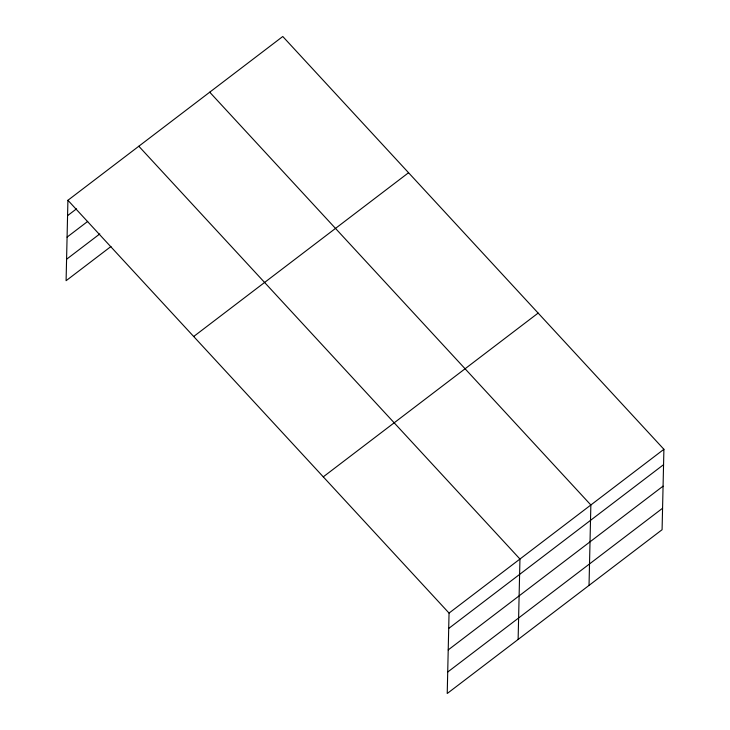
<?xml version="1.0" encoding="UTF-8"?>
<svg xmlns="http://www.w3.org/2000/svg" width="730" height="730" viewBox="0 0 730 730"><rect width="100%" height="100%" fill="white"/><g stroke="black" fill="none" stroke-linecap="round" stroke-linejoin="round"><path stroke-width="1.09" d="M67.917 200.285L449.05 613.081L447.225 693.5L662.083 529.715L663.908 449.297L282.775 36.5L67.917 200.285L66.092 280.703L110.969 246.494M518.127 639.453L519.952 559.034L138.819 146.237M589.028 585.405L590.853 504.987L209.729 92.19M67.571 215.66L76.54 208.826M67.078 237.122L87.728 221.391M66.576 259.241L99.791 233.929M193.687 336.503L408.554 172.727M323.271 476.854L538.138 313.079M449.05 613.081L663.908 449.297M448.695 628.466L663.561 464.681M448.211 649.928L663.068 486.143M447.709 672.038L662.566 508.253"/></g></svg>
